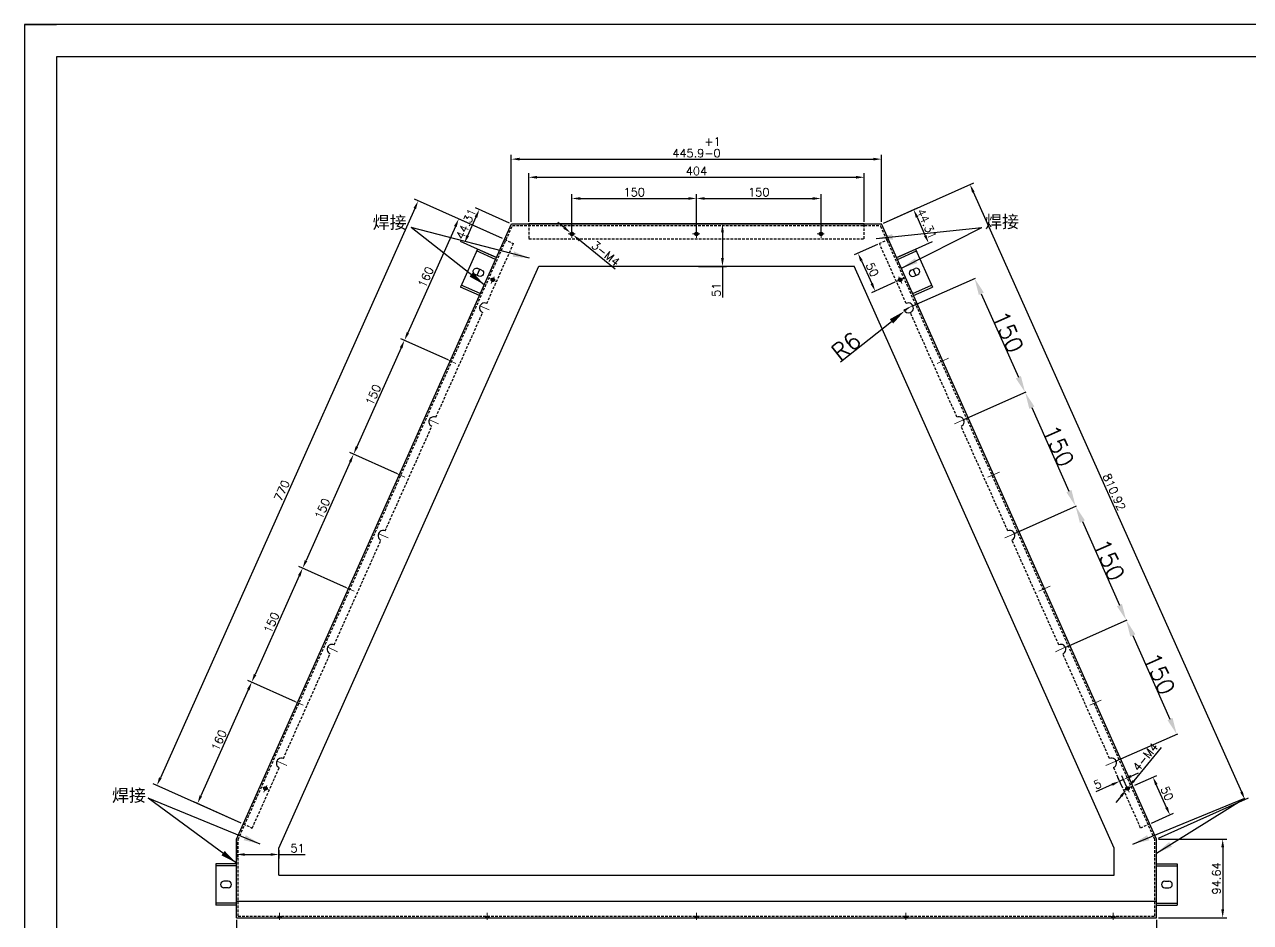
# Model space of a CAD drawing. Header units: millimetres. Extents: x -30327 to 34858, y 4015 to 75103.
# Drawn here: x -1843 to -366, y 53298 to 54378 of the extents above; entities that cross this region are included whole.
import ezdxf

# ---------------------------------------------------------------- set-up
doc = ezdxf.new("R2010")
doc.units = ezdxf.units.MM
doc.linetypes.add('CENTER2', pattern=[28.575, 19.05, -3.175, 3.175, -3.175])
doc.linetypes.add('HIDDEN2', pattern=[4.7625, 3.175, -1.5875])
for name, color, linetype, lineweight in [('cen', 1, 'CENTER2', 9), ('dim', 2, 'Continuous', 9), ('DIM-TEXT', 4, 'Continuous', 5)]:
    doc.layers.add(name, color=color, linetype=linetype, lineweight=lineweight)
for name, color, linetype in [('hidden', 3, 'HIDDEN2'), ('print', 30, 'Continuous'), ('yellow', 2, 'Continuous')]:
    doc.layers.add(name, color=color, linetype=linetype)
doc.styles.add('GB', font='GBENOR.SHX', dxfattribs={"bigfont": 'gbcbig.shx'})
doc.styles.add('HZ', font='')
doc.styles.get("Standard").update_dxf_attribs({"font": 'txt', "bigfont": 'gbcbig.shx'})
doc.styles.get('HZ').set_extended_font_data('SimSun')
doc.dimstyles.new('1-4', dxfattribs={"dimscale": 4, "dimtxt": 2.5, "dimasz": 2.5, "dimexe": 1.25, "dimexo": 0.625, "dimtad": 1, "dimdsep": 46, "dimtxsty": 'Standard', "dimcen": 2.5, "dimadec": 0, "dimazin": 0, "dimtfac": 1, "dimtmove": 0, "dimatfit": 3, "dimfxl": 0, "dimarcsym": 0})
doc.dimstyles.new('ISO-25', dxfattribs={"dimtxt": 20, "dimasz": 20, "dimexe": 1.25, "dimexo": 0.625, "dimtad": 1, "dimtxsty": 'Standard', "dimcen": 2.5, "dimadec": 0, "dimazin": 0, "dimtfac": 1, "dimtmove": 0, "dimatfit": 3, "dimfxl": 0, "dimarcsym": 0})

# ---------------------------------------------------------------- blocks, each defined once
blk = doc.blocks.new('*D1288')
at = {"layer": 'Defpoints', "color": 0}
for p in [(-810.5, 54216.4), (-1256.4, 54138.4), (-810.5, 54138.4)]:
    blk.add_point(p, dxfattribs=at)
at = {"layer": 'yellow', "color": 0, "lineweight": -2}
for p, q in [((-1256.4, 54140.9), (-1256.4, 54221.4)), ((-1246.4, 54216.4), (-820.5, 54216.4)), ((-810.5, 54140.9), (-810.5, 54221.4))]:
    blk.add_line(p, q, dxfattribs=at)
at = {"layer": 'yellow', "color": 0}
for points in [[(-1246.4, 54218.1), (-1246.4, 54214.8), (-1256.4, 54216.4)], [(-820.5, 54218.1), (-820.5, 54214.8), (-810.5, 54216.4)]]:
    blk.add_solid(points, dxfattribs=at)
at = {"layer": 'yellow', "color": 0, "insert": (-1033.4, 54230.6), "char_height": 10, "attachment_point": 5}
blk.add_mtext('445.9\\S+1^ -0;', dxfattribs=at)
blk = doc.blocks.new('*D1289')
at = {"layer": 'Defpoints', "color": 0}
for p in [(-831.4, 54194.6), (-1235.4, 54138.4), (-831.4, 54138.4)]:
    blk.add_point(p, dxfattribs=at)
at = {"layer": 'yellow', "color": 0, "lineweight": -2}
for p, q in [((-1235.4, 54140.9), (-1235.4, 54199.6)), ((-831.4, 54140.9), (-831.4, 54199.6)), ((-1225.4, 54194.6), (-841.4, 54194.6))]:
    blk.add_line(p, q, dxfattribs=at)
at = {"layer": 'yellow', "color": 0}
for points in [[(-1225.4, 54196.3), (-1225.4, 54192.9), (-1235.4, 54194.6)], [(-841.4, 54196.3), (-841.4, 54192.9), (-831.4, 54194.6)]]:
    blk.add_solid(points, dxfattribs=at)
at = {"layer": 'yellow', "color": 0, "insert": (-1033.4, 54202.1), "char_height": 10, "attachment_point": 5}
blk.add_mtext('404', dxfattribs=at)
blk = doc.blocks.new('*D1290')
at = {"layer": 'Defpoints', "color": 0}
for p in [(-1033.4, 54169.1), (-1183.4, 54126.4), (-1033.4, 54126.4)]:
    blk.add_point(p, dxfattribs=at)
at = {"layer": 'yellow', "color": 0, "lineweight": -2}
for p, q in [((-1183.4, 54128.9), (-1183.4, 54174.1)), ((-1173.4, 54169.1), (-1043.4, 54169.1)), ((-1033.4, 54128.9), (-1033.4, 54174.1))]:
    blk.add_line(p, q, dxfattribs=at)
at = {"layer": 'yellow', "color": 0}
for points in [[(-1173.4, 54170.7), (-1173.4, 54167.4), (-1183.4, 54169.1)], [(-1043.4, 54170.7), (-1043.4, 54167.4), (-1033.4, 54169.1)]]:
    blk.add_solid(points, dxfattribs=at)
at = {"layer": 'yellow', "color": 0, "insert": (-1108.4, 54176.6), "char_height": 10, "attachment_point": 5}
blk.add_mtext('150', dxfattribs=at)
blk = doc.blocks.new('*D1291')
at = {"layer": 'Defpoints', "color": 0}
for p in [(-883.4, 54169.1), (-1033.4, 54126.4), (-883.4, 54126.4)]:
    blk.add_point(p, dxfattribs=at)
at = {"layer": 'yellow', "color": 0, "lineweight": -2}
for p, q in [((-1033.4, 54128.9), (-1033.4, 54174.1)), ((-1023.4, 54169.1), (-893.4, 54169.1)), ((-883.4, 54128.9), (-883.4, 54174.1))]:
    blk.add_line(p, q, dxfattribs=at)
at = {"layer": 'yellow', "color": 0}
for points in [[(-1023.4, 54170.7), (-1023.4, 54167.4), (-1033.4, 54169.1)], [(-893.4, 54170.7), (-893.4, 54167.4), (-883.4, 54169.1)]]:
    blk.add_solid(points, dxfattribs=at)
at = {"layer": 'yellow', "color": 0, "insert": (-958.4, 54176.6), "char_height": 10, "attachment_point": 5}
blk.add_mtext('150', dxfattribs=at)
blk = doc.blocks.new('*D1292')
at = {"layer": 'Defpoints', "color": 0}
for p in [(-810.5, 54138.4), (-753.8, 54115.2), (-792.4, 54098)]:
    blk.add_point(p, dxfattribs=at)
at = {"layer": 'yellow', "color": 0, "lineweight": -2}
for p, q in [((-808.2, 54139.4), (-767.3, 54157.7)), ((-767.8, 54146.5), (-757.9, 54124.3)), ((-790.1, 54099), (-749.2, 54117.3))]:
    blk.add_line(p, q, dxfattribs=at)
at = {"layer": 'yellow', "color": 0}
for points in [[(-766.3, 54147.2), (-769.3, 54145.9), (-771.9, 54155.7)], [(-756.4, 54125), (-759.4, 54123.7), (-753.8, 54115.2)]]:
    blk.add_solid(points, dxfattribs=at)
at = {"layer": 'yellow', "color": 0, "insert": (-756, 54138.5), "char_height": 10, "attachment_point": 5, "rotation": 294.0946}
blk.add_mtext('44.31', dxfattribs=at)
blk = doc.blocks.new('*D1293')
at = {"layer": 'Defpoints', "color": 0}
for p in [(-810.5, 54138.4), (-373, 53445.7), (-479.4, 53398.1)]:
    blk.add_point(p, dxfattribs=at)
at = {"layer": 'yellow', "color": 0, "lineweight": -2}
for p, q in [((-808.2, 54139.4), (-699.5, 54188)), ((-700, 54176.9), (-377.1, 53454.9)), ((-477.1, 53399.2), (-368.5, 53447.8))]:
    blk.add_line(p, q, dxfattribs=at)
at = {"layer": 'yellow', "color": 0}
for points in [[(-698.5, 54177.5), (-701.5, 54176.2), (-704.1, 54186)], [(-375.6, 53455.5), (-378.6, 53454.2), (-373, 53445.7)]]:
    blk.add_solid(points, dxfattribs=at)
at = {"layer": 'yellow', "color": 0, "insert": (-530.3, 53815.8), "char_height": 10, "attachment_point": 5, "rotation": 294.0946}
blk.add_mtext('810.92', dxfattribs=at)
blk = doc.blocks.new('*D1294')
at = {"layer": 'Defpoints', "color": 0}
for p in [(-479.4, 53398.1), (-479.4, 53303.5), (-399.7, 53303.5)]:
    blk.add_point(p, dxfattribs=at)
at = {"layer": 'yellow', "color": 0, "lineweight": -2}
for p, q in [((-476.9, 53398.1), (-394.7, 53398.1)), ((-399.7, 53388.1), (-399.7, 53313.5)), ((-476.9, 53303.5), (-394.7, 53303.5))]:
    blk.add_line(p, q, dxfattribs=at)
at = {"layer": 'yellow', "color": 0}
for points in [[(-401.4, 53388.1), (-398, 53388.1), (-399.7, 53398.1)], [(-401.4, 53313.5), (-398, 53313.5), (-399.7, 53303.5)]]:
    blk.add_solid(points, dxfattribs=at)
at = {"layer": 'yellow', "color": 0, "insert": (-407.2, 53350.8), "char_height": 10, "attachment_point": 5, "rotation": 90}
blk.add_mtext('94.64', dxfattribs=at)
blk = doc.blocks.new('*D1295')
at = {"layer": 'Defpoints', "color": 0}
for p in [(-1587.4, 53303.5), (-479.4, 53303.5), (-1587.4, 53244.4)]:
    blk.add_point(p, dxfattribs=at)
at = {"layer": 'yellow', "color": 0, "lineweight": -2}
for p, q in [((-1587.4, 53301), (-1587.4, 53239.4)), ((-479.4, 53301), (-479.4, 53239.4)), ((-489.4, 53244.4), (-1577.4, 53244.4))]:
    blk.add_line(p, q, dxfattribs=at)
at = {"layer": 'yellow', "color": 0}
for points in [[(-1577.4, 53246.1), (-1577.4, 53242.8), (-1587.4, 53244.4)], [(-489.4, 53246.1), (-489.4, 53242.8), (-479.4, 53244.4)]]:
    blk.add_solid(points, dxfattribs=at)
at = {"layer": 'yellow', "color": 0, "insert": (-1033.4, 53258.6), "char_height": 10, "attachment_point": 5}
blk.add_mtext('1108\\S+1^ -0;', dxfattribs=at)
blk = doc.blocks.new('*D1296')
at = {"layer": 'Defpoints', "color": 0}
for p in [(-1264.7, 54119.7), (-1683.1, 53462.8), (-1579.3, 53416.3)]:
    blk.add_point(p, dxfattribs=at)
at = {"layer": 'yellow', "color": 0, "lineweight": -2}
for p, q in [((-1372.6, 54157.1), (-1679, 53471.9)), ((-1267, 54120.8), (-1373.1, 54168.2)), ((-1581.6, 53417.4), (-1687.7, 53464.8))]:
    blk.add_line(p, q, dxfattribs=at)
at = {"layer": 'yellow', "color": 0}
for points in [[(-1374.2, 54157.7), (-1371.1, 54156.4), (-1368.6, 54166.2)], [(-1680.6, 53472.6), (-1677.5, 53471.2), (-1683.1, 53462.8)]]:
    blk.add_solid(points, dxfattribs=at)
at = {"layer": 'yellow', "color": 0, "insert": (-1532.7, 53817.5), "char_height": 10, "attachment_point": 5, "rotation": 65.9054}
blk.add_mtext('770', dxfattribs=at)
blk = doc.blocks.new('*D1297')
at = {"layer": 'Defpoints', "color": 0}
for p in [(-1264.7, 54119.7), (-1385.1, 53998.3), (-1330, 53973.7)]:
    blk.add_point(p, dxfattribs=at)
at = {"layer": 'yellow', "color": 0, "lineweight": -2}
for p, q in [((-1267, 54120.8), (-1324.3, 54146.4)), ((-1323.8, 54135.2), (-1381, 54007.4)), ((-1332.3, 53974.7), (-1389.6, 54000.3))]:
    blk.add_line(p, q, dxfattribs=at)
at = {"layer": 'yellow', "color": 0}
for points in [[(-1325.4, 54135.9), (-1322.3, 54134.6), (-1319.8, 54144.4)], [(-1382.5, 54008.1), (-1379.5, 54006.8), (-1385.1, 53998.3)]]:
    blk.add_solid(points, dxfattribs=at)
at = {"layer": 'yellow', "color": 0, "insert": (-1359.3, 54074.4), "char_height": 10, "attachment_point": 5, "rotation": 65.9054}
blk.add_mtext('160', dxfattribs=at)
blk = doc.blocks.new('*D1298')
at = {"layer": 'Defpoints', "color": 0}
for p in [(-1330, 53973.7), (-1446.4, 53861.2), (-1391.3, 53836.6)]:
    blk.add_point(p, dxfattribs=at)
at = {"layer": 'yellow', "color": 0, "lineweight": -2}
for p, q in [((-1332.3, 53974.7), (-1389.6, 54000.3)), ((-1389.2, 53989.2), (-1442.3, 53870.3)), ((-1393.6, 53837.6), (-1451, 53863.2))]:
    blk.add_line(p, q, dxfattribs=at)
at = {"layer": 'yellow', "color": 0}
for points in [[(-1390.7, 53989.9), (-1387.6, 53988.5), (-1385.1, 53998.3)], [(-1443.8, 53871), (-1440.8, 53869.7), (-1446.4, 53861.2)]]:
    blk.add_solid(points, dxfattribs=at)
at = {"layer": 'yellow', "color": 0, "insert": (-1422.6, 53932.8), "char_height": 10, "attachment_point": 5, "rotation": 65.9054}
blk.add_mtext('150', dxfattribs=at)
blk = doc.blocks.new('*D1299')
at = {"layer": 'Defpoints', "color": 0}
for p in [(-1391.3, 53836.6), (-1507.7, 53724.1), (-1452.7, 53699.5)]:
    blk.add_point(p, dxfattribs=at)
at = {"layer": 'yellow', "color": 0, "lineweight": -2}
for p, q in [((-1393.6, 53837.6), (-1451, 53863.2)), ((-1450.5, 53852.1), (-1503.6, 53733.2)), ((-1454.9, 53700.5), (-1512.3, 53726.2))]:
    blk.add_line(p, q, dxfattribs=at)
at = {"layer": 'yellow', "color": 0}
for points in [[(-1452, 53852.8), (-1449, 53851.4), (-1446.4, 53861.2)], [(-1505.1, 53733.9), (-1502.1, 53732.6), (-1507.7, 53724.1)]]:
    blk.add_solid(points, dxfattribs=at)
at = {"layer": 'yellow', "color": 0, "insert": (-1483.9, 53795.7), "char_height": 10, "attachment_point": 5, "rotation": 65.9054}
blk.add_mtext('150', dxfattribs=at)
blk = doc.blocks.new('*D1300')
at = {"layer": 'Defpoints', "color": 0}
for p in [(-1452.7, 53699.5), (-1569, 53587), (-1514, 53562.4)]:
    blk.add_point(p, dxfattribs=at)
at = {"layer": 'yellow', "color": 0, "lineweight": -2}
for p, q in [((-1454.9, 53700.5), (-1512.3, 53726.2)), ((-1511.8, 53715), (-1564.9, 53596.1)), ((-1516.2, 53563.4), (-1573.6, 53589.1))]:
    blk.add_line(p, q, dxfattribs=at)
at = {"layer": 'yellow', "color": 0}
for points in [[(-1513.3, 53715.7), (-1510.3, 53714.3), (-1507.7, 53724.1)], [(-1566.5, 53596.8), (-1563.4, 53595.5), (-1569, 53587)]]:
    blk.add_solid(points, dxfattribs=at)
at = {"layer": 'yellow', "color": 0, "insert": (-1545.2, 53658.6), "char_height": 10, "attachment_point": 5, "rotation": 65.9054}
blk.add_mtext('150', dxfattribs=at)
blk = doc.blocks.new('*D1301')
at = {"layer": 'Defpoints', "color": 0}
for p in [(-1514, 53562.4), (-1634.3, 53441), (-1579.3, 53416.3)]:
    blk.add_point(p, dxfattribs=at)
at = {"layer": 'yellow', "color": 0, "lineweight": -2}
for p, q in [((-1516.2, 53563.4), (-1573.6, 53589.1)), ((-1573.1, 53577.9), (-1630.3, 53450.1)), ((-1581.6, 53417.4), (-1638.9, 53443))]:
    blk.add_line(p, q, dxfattribs=at)
at = {"layer": 'yellow', "color": 0}
for points in [[(-1574.6, 53578.6), (-1571.6, 53577.2), (-1569, 53587)], [(-1631.8, 53450.8), (-1628.7, 53449.4), (-1634.3, 53441)]]:
    blk.add_solid(points, dxfattribs=at)
at = {"layer": 'yellow', "color": 0, "insert": (-1608.5, 53517), "char_height": 10, "attachment_point": 5, "rotation": 65.9054}
blk.add_mtext('160', dxfattribs=at)
blk = doc.blocks.new('*D1302')
at = {"layer": 'Defpoints', "color": 0}
for p in [(-1185, 54127.7), (-1181.9, 54125.2)]:
    blk.add_point(p, dxfattribs=at)
at = {"layer": 'dim', "color": 0, "lineweight": -2}
for p, q in [((-1192.7, 54134), (-1200.5, 54140.3)), ((-1185, 54127.7), (-1181.9, 54125.2)), ((-1131.3, 54083.9), (-1174.1, 54118.8))]:
    blk.add_line(p, q, dxfattribs=at)
at = {"layer": 'dim', "color": 0}
for points in [[(-1191.7, 54135.3), (-1193.8, 54132.7), (-1185, 54127.7)], [(-1173.1, 54120.1), (-1175.2, 54117.5), (-1181.9, 54125.2)]]:
    blk.add_solid(points, dxfattribs=at)
at = {"layer": 'dim', "color": 0, "insert": (-1142.7, 54102.9), "char_height": 10, "attachment_point": 5, "rotation": 320.7984}
blk.add_mtext('3-M4', dxfattribs=at)
blk = doc.blocks.new('*D1312')
at = {"layer": 'Defpoints', "color": 0}
for p in [(-1256.4, 54138.4), (-1313, 54115.2), (-1274.4, 54098)]:
    blk.add_point(p, dxfattribs=at)
at = {"layer": 'yellow', "color": 0, "lineweight": -2}
for p, q in [((-1258.6, 54139.4), (-1299.5, 54157.7)), ((-1299, 54146.5), (-1309, 54124.3)), ((-1276.7, 54099), (-1317.6, 54117.2))]:
    blk.add_line(p, q, dxfattribs=at)
at = {"layer": 'yellow', "color": 0}
for points in [[(-1300.6, 54147.2), (-1297.5, 54145.8), (-1295, 54155.7)], [(-1310.5, 54125), (-1307.4, 54123.7), (-1313, 54115.2)]]:
    blk.add_solid(points, dxfattribs=at)
at = {"layer": 'yellow', "color": 0, "insert": (-1310.9, 54138.5), "char_height": 10, "attachment_point": 5, "rotation": 65.9353}
blk.add_mtext('44.31', dxfattribs=at)
blk = doc.blocks.new('*D1322')
at = {"layer": 'Defpoints', "color": 0}
for p in [(-508, 53462), (-483.7, 53472.8), (-487.6, 53416.3)]:
    blk.add_point(p, dxfattribs=at)
at = {"layer": 'DIM-TEXT', "color": 0, "lineweight": -2}
for p, q in [((-505.7, 53463), (-479.2, 53474.8)), ((-467.4, 53436.3), (-479.7, 53463.7)), ((-485.3, 53417.4), (-458.8, 53429.2))]:
    blk.add_line(p, q, dxfattribs=at)
at = {"layer": 'DIM-TEXT', "color": 0}
for points in [[(-478.1, 53464.4), (-481.2, 53463), (-483.7, 53472.8)], [(-465.9, 53437), (-468.9, 53435.6), (-463.3, 53427.2)]]:
    blk.add_solid(points, dxfattribs=at)
at = {"layer": 'DIM-TEXT', "color": 0, "insert": (-466.7, 53453), "char_height": 10, "attachment_point": 5, "rotation": 294.0946}
blk.add_mtext('50', dxfattribs=at)
blk = doc.blocks.new('*D1323')
at = {"layer": 'Defpoints', "color": 0}
for p in [(-813.1, 54114.9), (-792.4, 54069.3), (-818.2, 54057.6)]:
    blk.add_point(p, dxfattribs=at)
at = {"layer": 'DIM-TEXT', "color": 0, "lineweight": -2}
for p, q in [((-815.4, 54113.8), (-843.4, 54101.1)), ((-834.7, 54094), (-822.3, 54066.7)), ((-794.7, 54068.3), (-822.7, 54055.5))]:
    blk.add_line(p, q, dxfattribs=at)
at = {"layer": 'DIM-TEXT', "color": 0}
for points in [[(-833.2, 54094.7), (-836.3, 54093.3), (-838.9, 54103.1)], [(-820.8, 54067.4), (-823.8, 54066), (-818.2, 54057.6)]]:
    blk.add_solid(points, dxfattribs=at)
at = {"layer": 'DIM-TEXT', "color": 0, "insert": (-821.7, 54083.5), "char_height": 10, "attachment_point": 5, "rotation": 294.4387}
blk.add_mtext('50', dxfattribs=at)
blk = doc.blocks.new('*D1324')
at = {"layer": 'Defpoints', "color": 0}
for p in [(-519.1, 53469.8), (-518.9, 53457.1), (-514.4, 53459.1)]:
    blk.add_point(p, dxfattribs=at)
at = {"layer": 'DIM-TEXT', "color": 0, "lineweight": -2}
for p, q in [((-510, 53473.9), (-500.9, 53478)), ((-532.8, 53463.7), (-552.6, 53454.9)), ((-519.9, 53459.4), (-525.8, 53472.4)), ((-519.1, 53469.8), (-523.7, 53467.8)), ((-515.4, 53461.4), (-521.2, 53474.4))]:
    blk.add_line(p, q, dxfattribs=at)
at = {"layer": 'DIM-TEXT', "color": 0}
for points in [[(-510.7, 53475.4), (-509.3, 53472.4), (-519.1, 53469.8)], [(-533.5, 53465.2), (-532.2, 53462.2), (-523.7, 53467.8)]]:
    blk.add_solid(points, dxfattribs=at)
at = {"layer": 'DIM-TEXT', "color": 0, "insert": (-550.4, 53464.1), "char_height": 10, "attachment_point": 5, "rotation": 24.0946}
blk.add_mtext('5', dxfattribs=at)
blk = doc.blocks.new('*D1325')
at = {"layer": 'Defpoints', "color": 0}
for p in [(-513.1, 53460.7), (-515.6, 53457.6)]:
    blk.add_point(p, dxfattribs=at)
at = {"layer": 'DIM-TEXT', "color": 0, "lineweight": -2}
for p, q in [((-473.8, 53508.3), (-506.7, 53468.4)), ((-515.6, 53457.6), (-513.1, 53460.7)), ((-522, 53449.9), (-528.4, 53442.1))]:
    blk.add_line(p, q, dxfattribs=at)
at = {"layer": 'DIM-TEXT', "color": 0}
for points in [[(-508, 53469.4), (-505.4, 53467.3), (-513.1, 53460.7)], [(-523.3, 53450.9), (-520.7, 53448.8), (-515.6, 53457.6)]]:
    blk.add_solid(points, dxfattribs=at)
at = {"layer": 'DIM-TEXT', "color": 0, "insert": (-492.8, 53497), "char_height": 10, "attachment_point": 5, "rotation": 50.4785}
blk.add_mtext('4-M4', dxfattribs=at)
blk = doc.blocks.new('*D1326')
at = {"layer": 'Defpoints', "color": 0}
for p in [(-1033.4, 54138.4), (-1033.4, 54087.4), (-1002.1, 54087.4)]:
    blk.add_point(p, dxfattribs=at)
at = {"layer": 'dim', "color": 0, "lineweight": -2}
for p, q in [((-1030.9, 54138.4), (-997.1, 54138.4)), ((-1002.1, 54128.4), (-1002.1, 54097.4)), ((-1030.9, 54087.4), (-997.1, 54087.4)), ((-1002.1, 54087.4), (-1002.1, 54050))]:
    blk.add_line(p, q, dxfattribs=at)
at = {"layer": 'dim', "color": 0}
for points in [[(-1003.8, 54128.4), (-1000.4, 54128.4), (-1002.1, 54138.4)], [(-1003.8, 54097.4), (-1000.4, 54097.4), (-1002.1, 54087.4)]]:
    blk.add_solid(points, dxfattribs=at)
at = {"layer": 'dim', "color": 0, "insert": (-1009.6, 54059.2), "char_height": 10, "attachment_point": 5, "rotation": 90}
blk.add_mtext('51', dxfattribs=at)
blk = doc.blocks.new('*D1327')
at = {"layer": 'Defpoints', "color": 0}
for p in [(-1587.4, 53398.1), (-1536.4, 53387.3), (-1536.4, 53379.6)]:
    blk.add_point(p, dxfattribs=at)
at = {"layer": 'dim', "color": 0, "lineweight": -2}
for p, q in [((-1587.4, 53395.6), (-1587.4, 53374.6)), ((-1577.4, 53379.6), (-1546.4, 53379.6)), ((-1536.4, 53384.8), (-1536.4, 53374.6)), ((-1536.4, 53379.6), (-1504.5, 53379.6))]:
    blk.add_line(p, q, dxfattribs=at)
at = {"layer": 'dim', "color": 0}
for points in [[(-1577.4, 53381.2), (-1577.4, 53377.9), (-1587.4, 53379.6)], [(-1546.4, 53381.2), (-1546.4, 53377.9), (-1536.4, 53379.6)]]:
    blk.add_solid(points, dxfattribs=at)
at = {"layer": 'dim', "color": 0, "insert": (-1513.7, 53387.1), "char_height": 10, "attachment_point": 5}
blk.add_mtext('51', dxfattribs=at)
blk = doc.blocks.new('*D1317')
at = {"layer": 'Defpoints', "color": 0}
for p in [(-772.7, 54039.8), (-637.6, 53935.7), (-711.9, 53902.7)]:
    blk.add_point(p, dxfattribs=at)
at = {"layer": 'DIM-TEXT', "color": 0, "lineweight": -2}
for p, q in [((-772.1, 54040.1), (-697.4, 54073.3)), ((-690.4, 54054.5), (-645.8, 53953.9)), ((-711.3, 53903), (-636.5, 53936.2))]:
    blk.add_line(p, q, dxfattribs=at)
at = {"layer": 'DIM-TEXT', "color": 0}
for points in [[(-687.3, 54055.8), (-693.4, 54053.1), (-698.5, 54072.8)], [(-642.7, 53955.3), (-648.8, 53952.6), (-637.6, 53935.7)]]:
    blk.add_solid(points, dxfattribs=at)
at = {"layer": 'DIM-TEXT', "color": 0, "insert": (-658.4, 54008.5), "char_height": 20, "attachment_point": 5, "rotation": 293.9367}
blk.add_mtext('150', dxfattribs=at)
blk = doc.blocks.new('*D1318')
at = {"layer": 'Defpoints', "color": 0}
for p in [(-711.9, 53902.7), (-576.8, 53798.6), (-651, 53765.6)]:
    blk.add_point(p, dxfattribs=at)
at = {"layer": 'DIM-TEXT', "color": 0, "lineweight": -2}
for p, q in [((-711.3, 53903), (-636.5, 53936.2)), ((-629.5, 53917.4), (-584.9, 53816.8)), ((-650.4, 53765.9), (-575.6, 53799.1))]:
    blk.add_line(p, q, dxfattribs=at)
at = {"layer": 'DIM-TEXT', "color": 0}
for points in [[(-626.5, 53918.7), (-632.6, 53916), (-637.6, 53935.7)], [(-581.8, 53818.2), (-587.9, 53815.5), (-576.8, 53798.6)]]:
    blk.add_solid(points, dxfattribs=at)
at = {"layer": 'DIM-TEXT', "color": 0, "insert": (-597.5, 53871.4), "char_height": 20, "attachment_point": 5, "rotation": 293.9367}
blk.add_mtext('150', dxfattribs=at)
blk = doc.blocks.new('*D1319')
at = {"layer": 'Defpoints', "color": 0}
for p in [(-651, 53765.6), (-515.9, 53661.5), (-590.1, 53628.5)]:
    blk.add_point(p, dxfattribs=at)
at = {"layer": 'DIM-TEXT', "color": 0, "lineweight": -2}
for p, q in [((-650.4, 53765.9), (-575.6, 53799.1)), ((-568.7, 53780.3), (-524, 53679.7)), ((-589.6, 53628.8), (-514.8, 53662))]:
    blk.add_line(p, q, dxfattribs=at)
at = {"layer": 'DIM-TEXT', "color": 0}
for points in [[(-565.6, 53781.6), (-571.7, 53778.9), (-576.8, 53798.6)], [(-521, 53681.1), (-527.1, 53678.4), (-515.9, 53661.5)]]:
    blk.add_solid(points, dxfattribs=at)
at = {"layer": 'DIM-TEXT', "color": 0, "insert": (-536.6, 53734.3), "char_height": 20, "attachment_point": 5, "rotation": 293.9367}
blk.add_mtext('150', dxfattribs=at)
blk = doc.blocks.new('*D1320')
at = {"layer": 'Defpoints', "color": 0}
for p in [(-778.2, 54037.4), (-782.9, 54033.6)]:
    blk.add_point(p, dxfattribs=at)
at = {"layer": 'DIM-TEXT', "color": 0, "lineweight": -2}
for p, q in [((-778.2, 54037.4), (-782.9, 54033.6)), ((-860.1, 53972.4), (-798.6, 54021.2))]:
    blk.add_line(p, q, dxfattribs=at)
blk.add_arc((-778.2, 54037.4), 6, 206.4977, 287.9684, dxfattribs=at)
at = {"layer": 'DIM-TEXT', "color": 0}
blk.add_solid([(-800.6, 54023.8), (-796.5, 54018.6), (-782.9, 54033.6)], dxfattribs=at)
at = {"layer": 'DIM-TEXT', "color": 0, "insert": (-853.2, 53991.4), "char_height": 20, "attachment_point": 5, "rotation": 38.4343}
blk.add_mtext('R6', dxfattribs=at)
blk = doc.blocks.new('*D1321')
at = {"layer": 'Defpoints', "color": 0}
for p in [(-590.1, 53628.5), (-455.1, 53524.4), (-529.3, 53491.4)]:
    blk.add_point(p, dxfattribs=at)
at = {"layer": 'DIM-TEXT', "color": 0, "lineweight": -2}
for p, q in [((-589.6, 53628.8), (-514.8, 53662)), ((-507.8, 53643.2), (-463.2, 53542.6)), ((-528.7, 53491.7), (-453.9, 53524.9))]:
    blk.add_line(p, q, dxfattribs=at)
at = {"layer": 'DIM-TEXT', "color": 0}
for points in [[(-504.8, 53644.5), (-510.9, 53641.8), (-515.9, 53661.5)], [(-460.1, 53544), (-466.2, 53541.3), (-455.1, 53524.4)]]:
    blk.add_solid(points, dxfattribs=at)
at = {"layer": 'DIM-TEXT', "color": 0, "insert": (-475.8, 53597.2), "char_height": 20, "attachment_point": 5, "rotation": 293.9367}
blk.add_mtext('150', dxfattribs=at)
blk = doc.blocks.new('HEGHER')
for p, q in [((-26.3, 44092.1), (-1.3, 44092.1)), ((-26.3, 44089.6), (-1.3, 44089.6)), ((-1.3, 44092.1), (-1.3, 44042.1)), ((-1.3, 44092.1), (-1.3, 44042.1)), ((-16.3, 44071.1), (-11.3, 44071.1)), ((-16.3, 44063.1), (-11.3, 44063.1)), ((-26.3, 44044.6), (-1.3, 44044.6)), ((-26.3, 44042.1), (-1.3, 44042.1))]:
    blk.add_line(p, q)
for centre, start, end in [((-16.3, 44067.1), 90, 270), ((-11.3, 44067.1), 270, 90)]:
    blk.add_arc(centre, 4, start, end)
blk = doc.blocks.new('DT-A2-TITLE')
for p, q in [((594, 420), (0, 420)), ((0, 420), (0, 420)), ((0, 420), (0, 0)), ((0, 420), (10, 420)), ((10, 410), (10, 10)), ((584, 410), (10, 410))]:
    blk.add_line(p, q)
at = {"style": 'GB'}
for tag, p, height in [('#设计', (451.96, 38.52), 3.5), ('#品名', (523.32, 37.95), 3.5), ('#审核', (451.99, 28.1), 3.5), ('#图号', (526.67, 27.2), 3.5), ('#材料说明', (442.15, 13.59), 3), ('#数量', (520.33, 14.51), 3.5), ('#版本', (552.92, 14.47), 3.5)]:
    blk.add_attdef(tag, p, '', height=height, dxfattribs=at)

msp = doc.modelspace()

# ---------------------------------------------------------------- linework, layer by layer
for p, q in [((-1587.419, 53398.1479), (-1256.3637, 54138.4176)), ((-1256.3637, 54138.4176), (-810.4743, 54138.4176)), ((-831.419, 54138.4176), (-1235.419, 54138.4176)), ((-479.419, 53398.1479), (-810.4743, 54138.4176)), ((-1536.419, 53387.2634), (-1223.3037, 54087.4176)), ((-1223.3037, 54087.4176), (-843.5342, 54087.4176)), ((-530.419, 53387.2634), (-843.5342, 54087.4176)), ((-781.7134, 54074.1057), (-792.6679, 54069.2068)), ((-507.9636, 53461.9763), (-518.9181, 53457.0774)), ((-1587.419, 53303.5076), (-1587.419, 53398.1479)), ((-1536.419, 53354.5076), (-1536.419, 53387.2634)), ((-530.419, 53354.5076), (-530.419, 53387.2634)), ((-479.419, 53303.5076), (-479.419, 53398.1479)), ((-1612.4193, 53368.5076), (-1612.4193, 53318.5076)), ((-1587.419, 53368.5076), (-1612.4193, 53368.5076)), ((-1587.419, 53366.0076), (-1612.4193, 53366.0076)), ((-1587.419, 53303.5076), (-1587.419, 53360.0076)), ((-479.419, 53368.5076), (-454.4186, 53368.5076)), ((-479.419, 53366.0076), (-454.4186, 53366.0076)), ((-454.4186, 53368.5076), (-454.4186, 53318.5076)), ((-1597.4193, 53347.5076), (-1602.4193, 53347.5076)), ((-1536.419, 53354.5076), (-530.419, 53354.5076)), ((-469.4186, 53347.5076), (-464.4186, 53347.5076)), ((-1597.4193, 53339.5076), (-1602.4193, 53339.5076)), ((-469.4186, 53339.5076), (-464.4186, 53339.5076)), ((-1587.419, 53321.0076), (-1612.4193, 53321.0076)), ((-1587.419, 53318.5076), (-1612.4193, 53318.5076)), ((-1587.419, 53303.5076), (-1587.419, 53323.5076)), ((-1587.419, 53323.5076), (-479.419, 53323.5076)), ((-479.419, 53321.0076), (-454.4186, 53321.0076)), ((-479.419, 53318.5076), (-454.4186, 53318.5076)), ((-1587.419, 53303.5076), (-479.419, 53303.5076))]:
    msp.add_line(p, q)
for centre, radius, start, end in [((-1288.634, 54037.3706), 6, 63.9304221, 247.8803307), ((-778.2039, 54037.3706), 6, 292.1196693, 116.0695779), ((-1349.6819, 53900.3553), 6, 65.9053764, 246.0633069), ((-717.156, 53900.3553), 6, 293.9366931, 114.0946236), ((-1410.9189, 53763.4239), 6, 65.9053764, 246.0633069), ((-655.919, 53763.4239), 6, 293.9366931, 114.0946236), ((-1472.1558, 53626.4925), 6, 65.9053764, 246.0633069), ((-594.6821, 53626.4925), 6, 293.9366931, 114.0946236), ((-1533.3928, 53489.5611), 6, 65.9053764, 246.0633069), ((-533.4451, 53489.5611), 6, 293.9366931, 114.0946236), ((-1602.4193, 53343.5076), 4, 90, 270), ((-1597.4193, 53343.5076), 4, 270, 90), ((-469.4186, 53343.5076), 4, 90, 270), ((-464.4186, 53343.5076), 4, 270, 90)]:
    msp.add_arc(centre, radius, start, end)
at = {"layer": 'cen'}
for p, q in [((-1179.4893, 54126.4176), (-1188.1187, 54126.4176)), ((-1029.4893, 54126.4176), (-1038.1187, 54126.4176)), ((-879.4893, 54126.4176), (-888.1187, 54126.4176)), ((-1282.3243, 54072.8463), (-1274.4409, 54069.3364)), ((-784.5136, 54072.8463), (-792.397, 54069.3364)), ((-1283.15, 54034.9362), (-1294.1179, 54039.805)), ((-783.6879, 54034.9362), (-772.72, 54039.805)), ((-1323.1387, 53970.6073), (-1336.9241, 53976.7722)), ((-743.6992, 53970.6073), (-729.9138, 53976.7722)), ((-1344.0091, 53897.8371), (-1354.977, 53902.7058)), ((-722.8288, 53897.8371), (-711.8609, 53902.7058)), ((-1384.4507, 53833.5081), (-1398.2361, 53839.6731)), ((-682.3872, 53833.5081), (-668.6018, 53839.6731)), ((-1404.8681, 53760.738), (-1415.836, 53765.6067)), ((-661.9698, 53760.738), (-651.0019, 53765.6067)), ((-1445.7627, 53696.409), (-1459.5481, 53702.5739)), ((-621.0752, 53696.409), (-607.2898, 53702.5739)), ((-1465.7272, 53623.6388), (-1476.6951, 53628.5075)), ((-601.1107, 53623.6388), (-590.1428, 53628.5075)), ((-1507.0747, 53559.3098), (-1520.86, 53565.4748)), ((-559.7632, 53559.3098), (-545.9779, 53565.4748)), ((-1526.5862, 53486.5397), (-1537.5541, 53491.4084)), ((-540.2517, 53486.5397), (-529.2838, 53491.4084)), ((-1556.074, 53460.7169), (-1548.1907, 53457.2071)), ((-510.7639, 53460.7169), (-518.6472, 53457.2071)), ((-1535.419, 53300.9311), (-1535.419, 53309.5605)), ((-1285.419, 53300.9311), (-1285.419, 53309.5605)), ((-1033.419, 53300.9311), (-1033.419, 53309.5605)), ((-781.419, 53300.9311), (-781.419, 53309.5605)), ((-531.419, 53300.9311), (-531.419, 53309.5605))]:
    msp.add_line(p, q, dxfattribs=at)
at = {"layer": 'cen', "ltscale": 4}
for p, q in [((-1183.419, 54130.1894), (-1183.419, 54121.6109)), ((-1033.419, 54130.1894), (-1033.419, 54121.6109)), ((-883.419, 54130.1894), (-883.419, 54121.6109)), ((-1277.2003, 54074.6938), (-1280.6895, 54066.8568)), ((-789.6377, 54074.6938), (-786.1484, 54066.8568)), ((-1550.95, 53462.5644), (-1554.4392, 53454.7275)), ((-515.8879, 53462.5644), (-512.3987, 53454.7275))]:
    msp.add_line(p, q, dxfattribs=at)
at = {"layer": 'hidden'}
for p, q in [((-1585.419, 53397.721), (-1255.0672, 54136.4176)), ((-1255.0672, 54136.4176), (-811.7707, 54136.4176)), ((-1235.419, 54138.4176), (-1235.419, 54120.4176)), ((-831.419, 54120.4176), (-831.419, 54138.4176)), ((-481.419, 53397.721), (-811.7707, 54136.4176)), ((-1285.9972, 54042.7602), (-1253.7578, 54114.8504)), ((-1264.7123, 54119.7494), (-1253.7578, 54114.8504)), ((-1235.419, 54120.4176), (-831.419, 54120.4176)), ((-802.1256, 54119.7494), (-813.0801, 54114.8504)), ((-780.8407, 54042.7602), (-813.0801, 54114.8504)), ((-1347.2325, 53905.8326), (-1290.8932, 54031.8122)), ((-719.6054, 53905.8326), (-775.9447, 54031.8122)), ((-1408.4694, 53768.9012), (-1352.1314, 53894.8781)), ((-658.3685, 53768.9012), (-714.7065, 53894.8781)), ((-1469.7064, 53631.9698), (-1413.3684, 53757.9467)), ((-597.1315, 53631.9698), (-653.4696, 53757.9467)), ((-1530.9433, 53495.0384), (-1474.6053, 53621.0153)), ((-535.8946, 53495.0384), (-592.2326, 53621.0153)), ((-1568.332, 53411.4338), (-1535.8423, 53484.0839)), ((-498.5059, 53411.4338), (-530.9956, 53484.0839)), ((-1579.2865, 53416.3327), (-1568.332, 53411.4338)), ((-487.5514, 53416.3327), (-498.5059, 53411.4338)), ((-1585.419, 53305.5076), (-1585.419, 53397.721)), ((-481.419, 53305.5076), (-481.419, 53397.721)), ((-1585.419, 53305.5076), (-481.419, 53305.5076))]:
    msp.add_line(p, q, dxfattribs=at)
at = {"layer": 'hidden', "ltscale": 4}
for p, q in [((-1537.419, 53305.5076), (-1537.419, 53303.5076)), ((-1536.919, 53305.5076), (-1536.919, 53303.5076)), ((-1533.919, 53305.5076), (-1533.919, 53303.5076)), ((-1533.419, 53305.5076), (-1533.419, 53303.5076)), ((-1287.419, 53305.5076), (-1287.419, 53303.5076)), ((-1286.919, 53305.5076), (-1286.919, 53303.5076)), ((-1283.919, 53305.5076), (-1283.919, 53303.5076)), ((-1283.419, 53305.5076), (-1283.419, 53303.5076)), ((-1035.419, 53305.5076), (-1035.419, 53303.5076)), ((-1034.919, 53305.5076), (-1034.919, 53303.5076)), ((-1031.919, 53305.5076), (-1031.919, 53303.5076)), ((-1031.419, 53305.5076), (-1031.419, 53303.5076)), ((-783.419, 53305.5076), (-783.419, 53303.5076)), ((-782.919, 53305.5076), (-782.919, 53303.5076)), ((-779.919, 53305.5076), (-779.919, 53303.5076)), ((-779.419, 53305.5076), (-779.419, 53303.5076)), ((-533.419, 53305.5076), (-533.419, 53303.5076)), ((-532.919, 53305.5076), (-532.919, 53303.5076)), ((-529.919, 53305.5076), (-529.919, 53303.5076)), ((-529.419, 53305.5076), (-529.419, 53303.5076))]:
    msp.add_line(p, q, dxfattribs=at)
for centre, radius in [((-1183.419, 54126.4176), 2), ((-1183.419, 54126.4176), 1.5), ((-1033.419, 54126.4176), 2), ((-1033.419, 54126.4176), 1.5), ((-883.419, 54126.4176), 2), ((-883.419, 54126.4176), 1.5), ((-1278.7344, 54071.248), 2), ((-1278.7344, 54071.248), 2), ((-1278.7344, 54071.248), 1.5), ((-1278.7344, 54071.248), 1.5), ((-788.1035, 54071.248), 2), ((-788.1035, 54071.248), 2), ((-788.1035, 54071.248), 1.5), ((-788.1035, 54071.248), 1.5), ((-1552.4842, 53459.1186), 2), ((-1552.4842, 53459.1186), 2), ((-1552.4842, 53459.1186), 1.5), ((-1552.4842, 53459.1186), 1.5), ((-514.3537, 53459.1186), 2), ((-514.3537, 53459.1186), 2), ((-514.3537, 53459.1186), 1.5), ((-514.3537, 53459.1186), 1.5)]:
    msp.add_circle(centre, radius, dxfattribs=at)
at = {"layer": 'print'}
msp.add_lwpolyline([(-1842.6306, 52752.7093), (456.5771, 52752.7093), (456.5771, 54378.4117), (-1842.6306, 54378.4117)], close=True, dxfattribs=at)
at = {"layer": 'yellow'}
for p, q in [((-1297.6825, 54076.5878), (-1294.4166, 54083.8907)), ((-769.1554, 54076.5878), (-772.4213, 54083.8907))]:
    msp.add_line(p, q, dxfattribs=at)

# ---------------------------------------------------------------- block references
at = {"xscale": 3.87072, "yscale": 3.87072, "zscale": 3.87072}
msp.add_blockref('DT-A2-TITLE', (-1842.6306, 52752.7093), dxfattribs=at)
at = {"xscale": -1, "rotation": 335.9053764266555}
msp.add_blockref('HEGHER', (-19298.8082, 13858.2179), dxfattribs=at)
at = {"rotation": 24.09462357334446}
msp.add_blockref('HEGHER', (17231.9703, 13858.2179), dxfattribs=at)

# ---------------------------------------------------------------- texts
at = {"char_height": 15, "width": 99.079569, "attachment_point": 1, "style": 'HZ'}
for insert in [(-1423.3866, 54147.7114), (-685.8833, 54148.7002), (-1737.3003, 53458.2282)]:
    msp.add_mtext('焊接', dxfattribs=dict(at, insert=insert))

# ---------------------------------------------------------------- dimensions: what is measured, and where the dimension line sits
at = {"layer": 'dim'}
dim = msp.add_diameter_dim_2p(p1=(-1184.9688, 54127.6817), p2=(-1181.8691, 54125.1535), text='3-M4', dimstyle='1-4', dxfattribs=at)
dim.commit()
dim.dimension.update_dxf_attribs({"geometry": '*D1302', "text_midpoint": (-1147.4738, 54097.0998), "dimtype": 163})
dim = msp.add_linear_dim(base=(-1002.0853, 54087.4176), p1=(-1033.419, 54138.4176), p2=(-1033.419, 54087.4176), angle=90, dimstyle='1-4', dxfattribs=at)
dim.commit()
dim.dimension.update_dxf_attribs({"geometry": '*D1326', "text_midpoint": (-1002.0853, 54059.2092), "dimtype": 160})
dim = msp.add_linear_dim(base=(-1536.419, 53379.5593), p1=(-1587.419, 53398.1479), p2=(-1536.419, 53387.2634), dimstyle='1-4', dxfattribs=at)
dim.commit()
dim.dimension.update_dxf_attribs({"geometry": '*D1327', "text_midpoint": (-1513.7109, 53379.5593), "dimtype": 160})
at = {"layer": 'DIM-TEXT'}
dim = msp.add_aligned_dim(p1=(-813.0801, 54114.8504), p2=(-792.397, 54069.3364), distance=-28.3359, text='50', dimstyle='1-4', dxfattribs=at)
dim.commit()
dim.dimension.update_dxf_attribs({"geometry": '*D1323', "text_midpoint": (-821.7077, 54083.4732)})
for p1, p2, distance, dimstyle, picture, middle in [((-772.72, 54039.805), (-711.8609, 53902.7058), 81.2057, 'ISO-25', '*D1317', (-658.3577, 54008.5136)), ((-711.8609, 53902.7058), (-651.0019, 53765.6067), 81.2057, 'ISO-25', '*D1318', (-597.4986, 53871.4145)), ((-651.0019, 53765.6067), (-590.1428, 53628.5075), 81.2057, 'ISO-25', '*D1319', (-536.6396, 53734.3153)), ((-590.1428, 53628.5075), (-529.2838, 53491.4084), 81.2057, 'ISO-25', '*D1321', (-475.7805, 53597.2162)), ((-487.5514, 53416.3327), (-507.9636, 53461.9763), -26.5327, '1-4', '*D1322', (-466.69, 53453.0482))]:
    dim = msp.add_aligned_dim(p1=p1, p2=p2, distance=distance, dimstyle=dimstyle, dxfattribs=at)
    dim.commit()
    dim.dimension.update_dxf_attribs({"geometry": picture, "text_midpoint": middle})
dim = msp.add_radius_dim(center=(-778.2039, 54037.3706), mpoint=(-782.9039, 54033.6409), dimstyle='ISO-25', dxfattribs=at)
dim.commit()
dim.dimension.update_dxf_attribs({"geometry": '*D1320', "text_midpoint": (-846.5817, 53983.1083), "dimtype": 164})
dim = msp.add_diameter_dim_2p(p1=(-515.6265, 53457.5759), p2=(-513.081, 53460.6614), text='4-M4', dimstyle='1-4', dxfattribs=at)
dim.commit()
dim.dimension.update_dxf_attribs({"geometry": '*D1325', "text_midpoint": (-487.032, 53492.2373), "dimtype": 163})
dim = msp.add_linear_dim(base=(-519.1488, 53469.8409), p1=(-518.9181, 53457.0774), p2=(-514.3537, 53459.1186), angle=24.0946236, dimstyle='1-4', dxfattribs=at)
dim.commit()
dim.dimension.update_dxf_attribs({"geometry": '*D1324', "text_midpoint": (-547.2957, 53457.2533), "dimtype": 161})
at = {"layer": 'yellow'}
dim = msp.add_linear_dim(base=(-810.4743, 54216.4247), p1=(-1256.3637, 54138.4176), p2=(-810.4743, 54138.4176), dimstyle='1-4', override={"dimgap": 0.625, "dimdec": 1, "dimtol": 1, "dimlim": 0, "dimtp": 1, "dimtm": 1e-09}, dxfattribs=at)
dim.commit()
dim.dimension.update_dxf_attribs({"geometry": '*D1288', "text_midpoint": (-1033.419, 54216.4247), "dimtype": 160})
for base, p1, p2, picture, middle in [((-831.419, 54194.6116), (-1235.419, 54138.4176), (-831.419, 54138.4176), '*D1289', (-1033.419, 54202.1116)), ((-1033.419, 54169.0822), (-1183.419, 54126.4176), (-1033.419, 54126.4176), '*D1290', (-1108.419, 54176.5822)), ((-883.419, 54169.0822), (-1033.419, 54126.4176), (-883.419, 54126.4176), '*D1291', (-958.419, 54176.5822))]:
    dim = msp.add_linear_dim(base=base, p1=p1, p2=p2, dimstyle='1-4', dxfattribs=at)
    dim.commit()
    dim.dimension.update_dxf_attribs({"geometry": picture, "text_midpoint": middle})
for base, p1, p2, angle, picture, middle in [((-373.0243, 53445.7285), (-810.4743, 54138.4176), (-479.419, 53398.1479), 294.0946236, '*D1293', (-537.1576, 53812.7454)), ((-399.6945, 53303.5076), (-479.419, 53398.1479), (-479.419, 53303.5076), 270, '*D1294', (-399.6945, 53350.8277))]:
    dim = msp.add_linear_dim(base=base, p1=p1, p2=p2, angle=angle, dimstyle='1-4', dxfattribs=at)
    dim.commit()
    dim.dimension.update_dxf_attribs({"geometry": picture, "text_midpoint": middle, "dimtype": 161})
dim = msp.add_aligned_dim(p1=(-1264.7123, 54119.7494), p2=(-1579.2865, 53416.3327), distance=-113.7554, text='770', dimstyle='1-4', override={"dimdec": 1}, dxfattribs=at)
dim.commit()
dim.dimension.update_dxf_attribs({"geometry": '*D1296', "text_midpoint": (-1532.6901, 53817.5429)})
for p1, p2, distance, picture, middle in [((-1256.3637, 54138.4176), (-1274.4322, 54097.9579), -42.2824, '*D1312', (-1310.8535, 54138.4874)), ((-810.4743, 54138.4176), (-792.3845, 54097.9673), 42.2565, '*D1292', (-756.0081, 54138.5053)), ((-1264.7123, 54119.7494), (-1330.0314, 53973.6898), -60.3011, '*D1297', (-1359.2656, 54074.399))]:
    dim = msp.add_aligned_dim(p1=p1, p2=p2, distance=distance, dimstyle='1-4', dxfattribs=at)
    dim.commit()
    dim.dimension.update_dxf_attribs({"geometry": picture, "text_midpoint": middle})
for base, p1, p2, override, picture, middle in [((-1446.3906, 53861.2082), (-1330.0314, 53973.6898), (-1391.3434, 53836.5906), {"dimdec": 0, "dimtmove": 1}, '*D1298', (-1422.5812, 53932.8196)), ((-1507.7026, 53724.1091), (-1391.3434, 53836.5906), (-1452.6554, 53699.4915), {"dimdec": 0, "dimtmove": 1}, '*D1299', (-1483.8931, 53795.7205)), ((-1569.0146, 53587.0099), (-1452.6554, 53699.4915), (-1513.9674, 53562.3923), {"dimdec": 0, "dimtmove": 1}, '*D1300', (-1545.2051, 53658.6213)), ((-1634.3337, 53440.9503), (-1513.9674, 53562.3923), (-1579.2865, 53416.3327), {"dimtmove": 1}, '*D1301', (-1608.5207, 53517.042))]:
    dim = msp.add_linear_dim(base=base, p1=p1, p2=p2, angle=65.9053764, dimstyle='1-4', override=override, dxfattribs=at)
    dim.commit()
    dim.dimension.update_dxf_attribs({"geometry": picture, "text_midpoint": middle})
dim = msp.add_linear_dim(base=(-1587.419, 53244.4247), p1=(-479.419, 53303.5076), p2=(-1587.419, 53303.5076), dimstyle='1-4', override={"dimgap": 0.625, "dimtol": 1, "dimlim": 0, "dimtp": 1, "dimtm": 1e-09}, dxfattribs=at)
dim.commit()
dim.dimension.update_dxf_attribs({"geometry": '*D1295', "text_midpoint": (-1033.419, 53258.5913)})

# ---------------------------------------------------------------- leaders
at = {"layer": 'dim', "lineweight": 9}
for points in [[(-1288.9386, 54065.3324), (-1376.9862, 54134.1654)], [(-1234.5238, 54097.1075), (-1376.9862, 54134.1654)], [(-817.0805, 54120.767), (-689.8517, 54134.1654)], [(-786.6462, 54085.136), (-689.8517, 54134.1654)], [(-1587.419, 53369.3183), (-1693.792, 53447.4523)], [(-1558.9175, 53392.1455), (-1693.792, 53447.4523)], [(-507.9204, 53392.1455), (-373.0459, 53447.4523)], [(-479.419, 53381.1383), (-373.0459, 53447.4523)]]:
    msp.add_leader(points, dimstyle='ISO-25', override={"dimgap": 5, "dimtad": 0}, dxfattribs=at)

doc.saveas('drawing.dxf')
